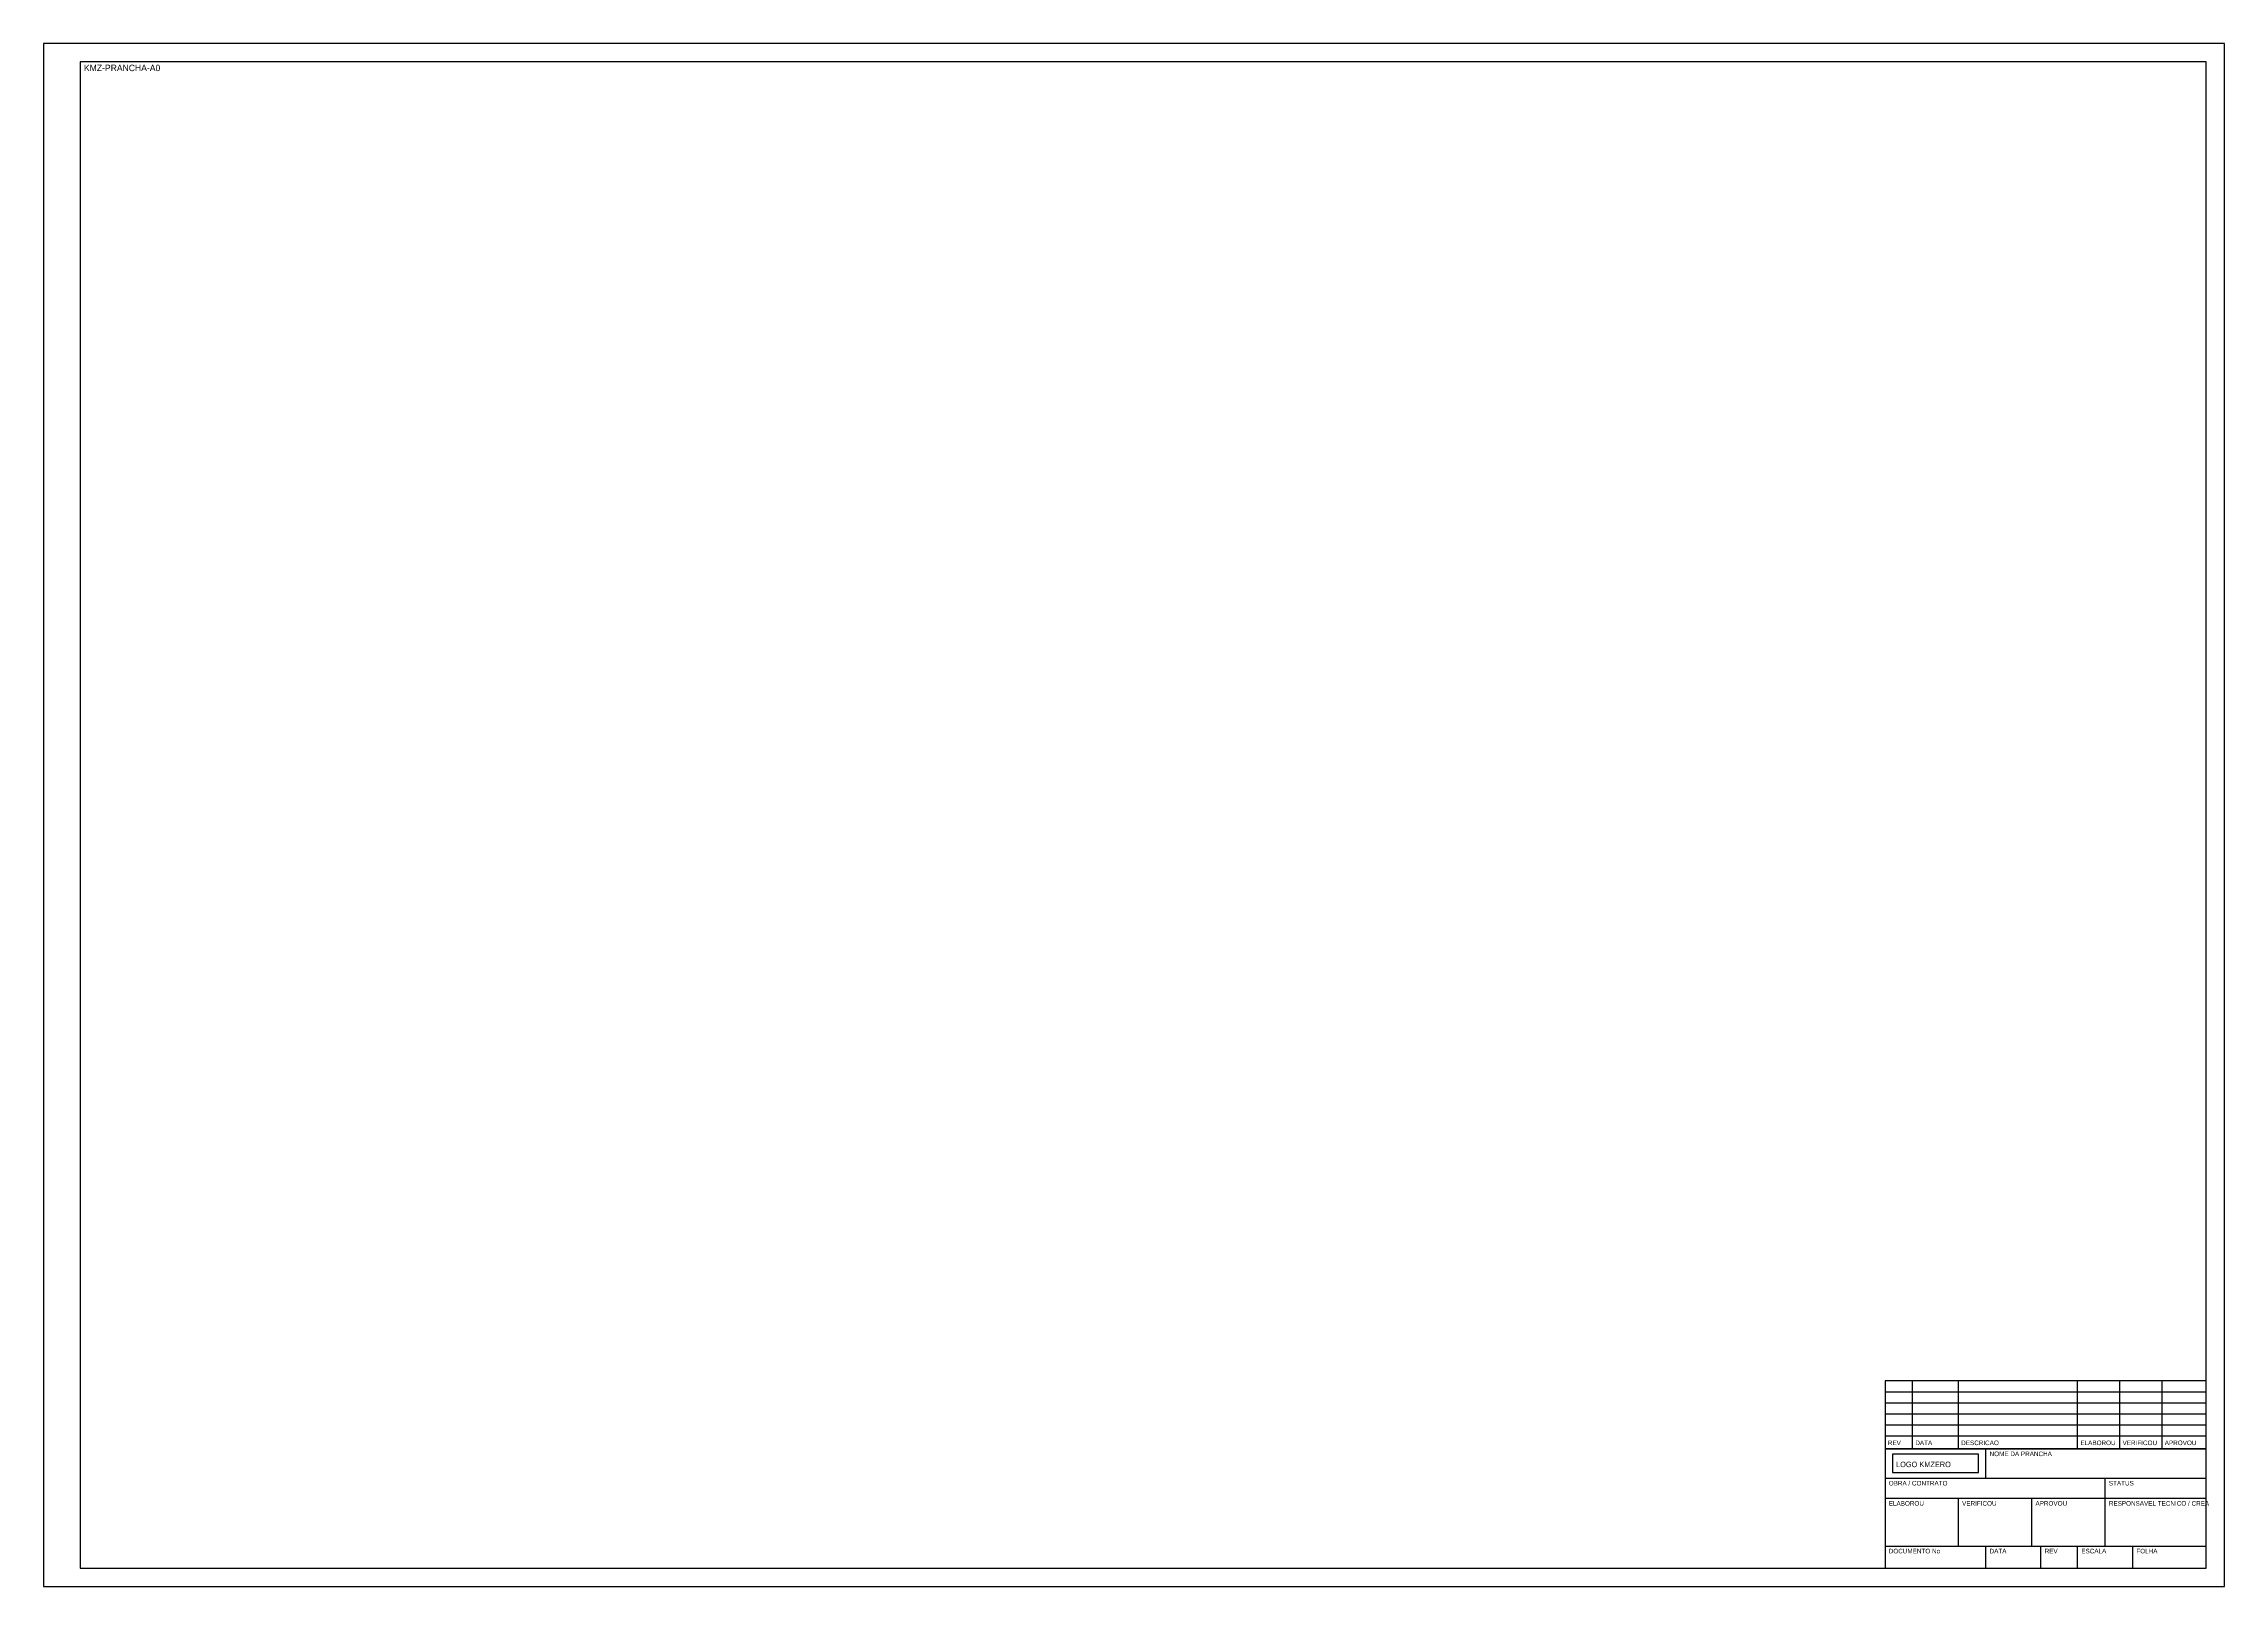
# Model space of a CAD drawing. Header units: metres. Extents: x 0 to 1189, y 0 to 841.
import ezdxf

# ---------------------------------------------------------------- set-up
doc = ezdxf.new("R2010")
doc.units = ezdxf.units.M
for name, color, linetype in [('KMZ-CARIMBO', 7, 'CONTINUOUS'), ('KMZ-CARIMBO-DIV', 8, 'CONTINUOUS'), ('KMZ-FOLHA', 8, 'CONTINUOUS'), ('KMZ-MARCA', 2, 'CONTINUOUS'), ('KMZ-MOLDURA', 7, 'CONTINUOUS'), ('KMZ-REVISOES', 8, 'CONTINUOUS'), ('KMZ-ROTULO', 4, 'CONTINUOUS')]:
    doc.layers.add(name, color=color, linetype=linetype)

msp = doc.modelspace()

# ---------------------------------------------------------------- linework, layer by layer
at = {"layer": 'KMZ-CARIMBO'}
for p, q in [((1179, 75), (1004, 75)), ((1004, 75), (1004, 10)), ((1179, 10), (1179, 75)), ((1004, 10), (1179, 10))]:
    msp.add_line(p, q, dxfattribs=at)
at = {"layer": 'KMZ-CARIMBO-DIV'}
for p, q in [((1059, 59), (1059, 75)), ((1004, 59), (1179, 59)), ((1004, 48), (1179, 48)), ((1044, 22), (1044, 48)), ((1084, 22), (1084, 48)), ((1124, 48), (1124, 59)), ((1124, 22), (1124, 48)), ((1004, 22), (1179, 22)), ((1059, 10), (1059, 22)), ((1089, 10), (1089, 22)), ((1109, 10), (1109, 22)), ((1139, 10), (1139, 22))]:
    msp.add_line(p, q, dxfattribs=at)
at = {"layer": 'KMZ-FOLHA'}
for p, q in [((1189, 841), (0, 841)), ((0, 841), (0, 0)), ((1189, 0), (1189, 841)), ((0, 0), (1189, 0))]:
    msp.add_line(p, q, dxfattribs=at)
at = {"layer": 'KMZ-MARCA'}
for p, q in [((1055, 72), (1008, 72)), ((1008, 72), (1008, 62)), ((1055, 62), (1055, 72)), ((1008, 62), (1055, 62)), ((1004, 59), (1179, 59))]:
    msp.add_line(p, q, dxfattribs=at)
at = {"layer": 'KMZ-MOLDURA'}
for p, q in [((1179, 831), (20, 831)), ((20, 831), (20, 10)), ((1179, 10), (1179, 831)), ((20, 10), (1179, 10))]:
    msp.add_line(p, q, dxfattribs=at)
at = {"layer": 'KMZ-REVISOES'}
for p, q in [((1179, 112), (1004, 112)), ((1004, 112), (1004, 75)), ((1019, 75), (1019, 112)), ((1044, 75), (1044, 112)), ((1109, 75), (1109, 112)), ((1132, 75), (1132, 112)), ((1155, 75), (1155, 112)), ((1179, 75), (1179, 112)), ((1004, 106), (1179, 106)), ((1004, 100), (1179, 100)), ((1004, 94), (1179, 94)), ((1004, 88), (1179, 88)), ((1004, 82), (1179, 82)), ((1004, 75), (1179, 75))]:
    msp.add_line(p, q, dxfattribs=at)

# ---------------------------------------------------------------- texts
at = {"layer": 'KMZ-MARCA'}
msp.add_text('LOGO KMZERO', height=3, dxfattribs=at).set_placement((1010, 65))
at = {"layer": 'KMZ-ROTULO'}
for s, height, p in [('KMZ-PRANCHA-A0', 3.5, (22, 826)), ('REV', 2.5, (1005.5, 77)), ('DATA', 2.5, (1020.5, 77)), ('DESCRICAO', 2.5, (1045.5, 77)), ('NOME DA PRANCHA', 2.5, (1061, 71)), ('ELABOROU', 2.5, (1110.5, 77)), ('VERIFICOU', 2.5, (1133.5, 77)), ('APROVOU', 2.5, (1156.5, 77)), ('OBRA / CONTRATO', 2.5, (1006, 55)), ('STATUS', 2.5, (1126, 55)), ('ELABOROU', 2.5, (1006, 44)), ('VERIFICOU', 2.5, (1046, 44)), ('APROVOU', 2.5, (1086, 44)), ('RESPONSAVEL TECNICO / CREA', 2.5, (1126, 44)), ('DOCUMENTO No', 2.5, (1006, 18)), ('DATA', 2.5, (1061, 18)), ('REV', 2.5, (1091, 18)), ('ESCALA', 2.5, (1111, 18)), ('FOLHA', 2.5, (1141, 18))]:
    msp.add_text(s, height=height, dxfattribs=at).set_placement(p)

doc.saveas('drawing.dxf')
